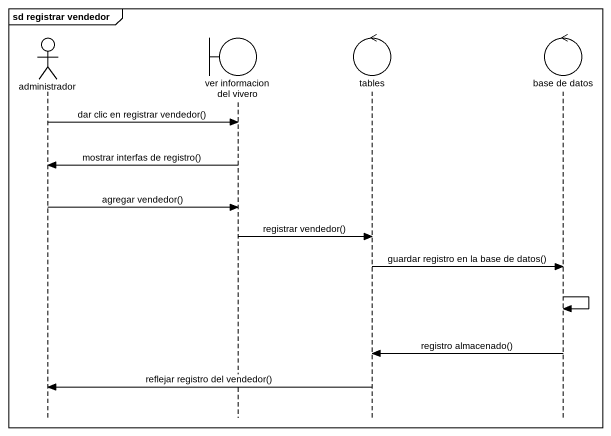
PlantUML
@startuml
mainframe sd registrar vendedor
hide footbox
actor administrador
boundary "ver informacion del vivero" as ver_informacion_del_vivero
control tables
control "base de datos" as base_de_datos

administrador -> ver_informacion_del_vivero : dar clic en registrar vendedor()
ver_informacion_del_vivero -> administrador : mostrar interfas de registro()
administrador -> ver_informacion_del_vivero : agregar vendedor()
ver_informacion_del_vivero -> tables : registrar vendedor()
tables -> base_de_datos : guardar registro en la base de datos()
base_de_datos -> base_de_datos
base_de_datos -> tables : registro almacenado()
tables -> administrador : reflejar registro del vendedor()
@enduml
